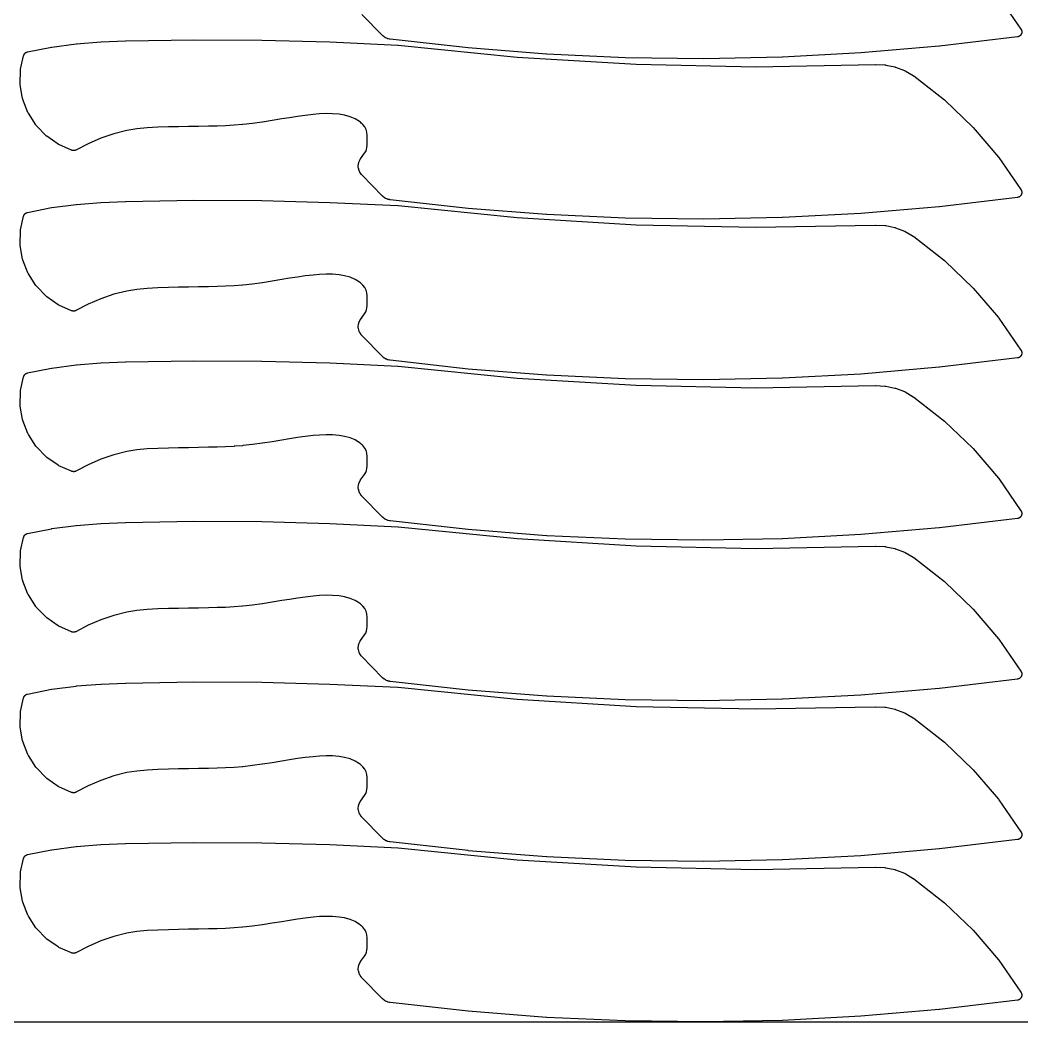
# Model space of a CAD drawing. Header units: metres. Extents: x 0 to 3000, y 0 to 1240.
# Drawn here: x 2396.7 to 2796.1, y 0 to 399.4 of the extents above; entities that cross this region are included whole.
import ezdxf

# ---------------------------------------------------------------- set-up
doc = ezdxf.new("R2010")
doc.units = ezdxf.units.M

msp = doc.modelspace()

# ---------------------------------------------------------------- linework, layer by layer
at = {"color": 7}
msp.add_lwpolyline([(0, 0), (3000, 0), (3000, 1240), (0, 1240), (0, 0)], close=True, dxfattribs=at)
at = {"color": 1}
msp.add_lwpolyline([(2786.9, 408.6), (2795.73, 395.82), (2795.78, 395.74), (2795.83, 395.66), (2795.83, 395.65), (2795.83, 395.65), (2795.87, 395.57), (2795.92, 395.48), (2795.92, 395.48), (2795.92, 395.47), (2795.95, 395.39), (2795.99, 395.3), (2795.99, 395.29), (2795.99, 395.29), (2796.01, 395.2), (2796.04, 395.11), (2796.04, 395.1), (2796.04, 395.1), (2796.05, 395.01), (2796.07, 394.92), (2796.07, 394.91), (2796.07, 394.91), (2796.08, 394.81), (2796.08, 394.72), (2796.08, 394.71), (2796.08, 394.71), (2796.08, 394.62), (2796.08, 394.52), (2796.08, 394.52), (2796.08, 394.51), (2796.07, 394.42), (2796.05, 394.33), (2796.05, 394.32), (2796.05, 394.32), (2796.03, 394.23), (2796.01, 394.14), (2796.01, 394.13), (2796.01, 394.13), (2795.98, 394.04), (2795.95, 393.95), (2795.95, 393.95), (2795.94, 393.94), (2795.91, 393.86), (2795.87, 393.77), (2795.86, 393.77), (2795.86, 393.76), (2795.82, 393.68), (2795.77, 393.6), (2795.77, 393.6), (2795.76, 393.59), (2795.71, 393.52), (2795.66, 393.44), (2795.65, 393.44), (2795.65, 393.43), (2795.59, 393.36), (2795.53, 393.29), (2795.52, 393.29), (2795.52, 393.29), (2795.45, 393.22), (2795.38, 393.16), (2795.38, 393.16), (2795.38, 393.15), (2795.3, 393.1), (2795.23, 393.04), (2795.22, 393.04), (2795.22, 393.03), (2795.14, 392.98), (2795.06, 392.93), (2795.06, 392.93), (2795.05, 392.93), (2794.97, 392.89), (2794.89, 392.85), (2794.88, 392.85), (2794.88, 392.84), (2794.79, 392.81), (2794.7, 392.78), (2794.7, 392.78), (2794.69, 392.77), (2794.6, 392.75), (2794.51, 392.73), (2794.51, 392.72), (2794.5, 392.72), (2794.41, 392.71), (2794.32, 392.69), (2763.21, 388.98), (2763.15, 388.98), (2731.96, 386.29), (2731.9, 386.29), (2700.65, 384.63), (2700.59, 384.63), (2669.32, 384), (2669.25, 384), (2637.98, 384.4), (2637.91, 384.4), (2606.66, 385.82), (2606.59, 385.83), (2575.39, 388.28), (2575.32, 388.29), (2544.19, 391.77), (2544.19, 391.77), (2544.18, 391.77), (2544.09, 391.78), (2543.99, 391.8), (2543.99, 391.8), (2543.99, 391.8), (2543.5, 391.9), (2543.34, 391.94), (2543.18, 392), (2542.72, 392.18), (2542.57, 392.25), (2542.42, 392.33), (2542, 392.59), (2541.86, 392.68), (2541.73, 392.78), (2541.35, 393.11), (2541.29, 393.17), (2541.23, 393.22), (2532.95, 401.65)], dxfattribs=at)
for points in [[(2532.84, 337.76), (2532.83, 337.78), (2532.82, 337.79), (2532.77, 337.86), (2532.73, 337.92), (2532.13, 338.79), (2532.04, 338.94), (2531.96, 339.1), (2531.89, 339.26), (2531.84, 339.43), (2531.59, 340.42), (2531.54, 340.64), (2531.53, 340.87), (2531.53, 341.1), (2531.63, 342.12), (2531.65, 342.29), (2531.69, 342.47), (2531.74, 342.63), (2531.81, 342.79), (2532.26, 343.75), (2532.3, 343.82), (2532.34, 343.89), (2532.35, 343.9), (2532.36, 343.92), (2532.4, 343.99), (2532.44, 344.05), (2534.02, 346.27), (2534.49, 347.05), (2534.81, 347.83), (2535, 348.65), (2535.07, 349.56), (2535.07, 353.43), (2534.95, 354.68), (2534.63, 355.77), (2534.1, 356.78), (2533.34, 357.75), (2533.06, 358.03), (2532.71, 358.35), (2532.36, 358.65), (2532.05, 358.9), (2530.23, 360.02), (2528.25, 360.85), (2526.1, 361.45), (2523.86, 361.84), (2521.29, 362.06), (2518.72, 362.09), (2516.12, 361.98), (2513.5, 361.75), (2510.38, 361.39), (2507.26, 360.96), (2504.13, 360.47), (2500.99, 359.96), (2497.15, 359.32), (2497.14, 359.32), (2493.29, 358.71), (2493.26, 358.71), (2489.41, 358.17), (2489.35, 358.17), (2485.49, 357.74), (2485.43, 357.73), (2482.07, 357.47), (2482.02, 357.46), (2478.65, 357.28), (2478.62, 357.28), (2475.25, 357.16), (2475.23, 357.16), (2471.86, 357.08), (2471.85, 357.08), (2467.84, 357), (2467.84, 357), (2463.84, 356.93), (2459.84, 356.86), (2455.84, 356.77), (2451.62, 356.65), (2447.43, 356.42), (2443.31, 356.02), (2439.27, 355.38), (2434.02, 354.08), (2428.88, 352.3), (2423.87, 350.12), (2418.96, 347.58), (2418.96, 347.57), (2418.96, 347.57), (2418.87, 347.53), (2418.79, 347.5), (2418.78, 347.49), (2418.78, 347.49), (2418.69, 347.46), (2418.6, 347.43), (2418.6, 347.43), (2418.59, 347.43), (2418.5, 347.41), (2418.41, 347.39), (2418.4, 347.39), (2418.4, 347.38), (2418.31, 347.37), (2418.22, 347.36), (2418.21, 347.36), (2418.2, 347.36), (2418.11, 347.36), (2418.02, 347.35), (2418.01, 347.35), (2418.01, 347.35), (2417.92, 347.36), (2417.82, 347.37), (2417.82, 347.37), (2417.81, 347.37), (2417.72, 347.38), (2417.63, 347.4), (2417.62, 347.4), (2417.62, 347.4), (2417.53, 347.42), (2417.44, 347.45), (2417.43, 347.45), (2417.43, 347.45), (2417.34, 347.48), (2417.26, 347.51), (2417.25, 347.52), (2417.25, 347.52), (2412.17, 349.73), (2411.99, 349.82), (2411.83, 349.92), (2407.33, 353.05), (2407.17, 353.17), (2407.03, 353.31), (2403.23, 357.26), (2403.1, 357.41), (2402.98, 357.57), (2400, 362.23), (2399.9, 362.4), (2399.82, 362.58), (2397.81, 367.74), (2397.75, 367.93), (2397.71, 368.12), (2396.76, 373.52), (2396.73, 373.71), (2396.73, 373.91), (2396.85, 379.39), (2396.87, 379.59), (2396.9, 379.78), (2398.11, 385.18), (2398.13, 385.26), (2398.14, 385.33), (2398.15, 385.35), (2398.16, 385.37), (2398.18, 385.44), (2398.21, 385.51), (2398.22, 385.53), (2398.23, 385.56), (2398.26, 385.62), (2398.29, 385.69), (2398.31, 385.71), (2398.32, 385.73), (2398.36, 385.79), (2398.39, 385.86), (2398.41, 385.88), (2398.42, 385.9), (2398.47, 385.96), (2398.51, 386.02), (2398.53, 386.03), (2398.54, 386.05), (2398.59, 386.11), (2398.64, 386.16), (2398.66, 386.18), (2398.68, 386.2), (2398.73, 386.24), (2398.79, 386.29), (2398.81, 386.31), (2398.83, 386.32), (2398.89, 386.37), (2398.94, 386.41), (2398.97, 386.42), (2398.99, 386.44), (2399.05, 386.47), (2399.11, 386.51), (2399.14, 386.52), (2399.16, 386.53), (2399.22, 386.56), (2399.29, 386.6), (2399.31, 386.6), (2399.34, 386.61), (2399.41, 386.64), (2399.47, 386.66), (2399.5, 386.67), (2399.52, 386.68), (2399.59, 386.69), (2399.67, 386.71), (2409.26, 388.63), (2409.39, 388.65), (2419.06, 389.92), (2419.16, 389.93), (2428.89, 390.69), (2428.97, 390.7), (2438.76, 391.1), (2438.79, 391.1), (2438.81, 391.1), (2465.91, 391.57), (2465.95, 391.57), (2493.06, 391.44), (2493.1, 391.44), (2520.19, 390.72), (2520.23, 390.72), (2547.31, 389.41), (2547.36, 389.41), (2547.41, 389.41), (2594.85, 384.67), (2642.38, 381.8), (2689.98, 380.8), (2737.65, 381.67), (2737.71, 381.67), (2737.77, 381.67), (2741.51, 381.51), (2741.67, 381.49), (2741.83, 381.47), (2745.47, 380.71), (2745.63, 380.67), (2745.78, 380.62), (2749.25, 379.28), (2749.4, 379.21), (2749.55, 379.14), (2752.77, 377.25), (2752.8, 377.23), (2752.83, 377.21), (2752.89, 377.17), (2752.94, 377.14), (2752.97, 377.12), (2752.99, 377.1), (2765.24, 367.55), (2765.4, 367.41), (2776.59, 356.7), (2776.73, 356.55), (2786.78, 344.76), (2786.9, 344.6), (2795.73, 331.82), (2795.78, 331.74), (2795.83, 331.66), (2795.83, 331.65), (2795.83, 331.65), (2795.87, 331.57), (2795.92, 331.48), (2795.92, 331.48), (2795.92, 331.47), (2795.95, 331.39), (2795.99, 331.3), (2795.99, 331.29), (2795.99, 331.29), (2796.01, 331.2), (2796.04, 331.11), (2796.04, 331.1), (2796.04, 331.1), (2796.05, 331.01), (2796.07, 330.92), (2796.07, 330.91), (2796.07, 330.91), (2796.08, 330.81), (2796.08, 330.72), (2796.08, 330.71), (2796.08, 330.71), (2796.08, 330.62), (2796.08, 330.52), (2796.08, 330.52), (2796.08, 330.51), (2796.07, 330.42), (2796.05, 330.33), (2796.05, 330.32), (2796.05, 330.32), (2796.03, 330.23), (2796.01, 330.14), (2796.01, 330.13), (2796.01, 330.13), (2795.98, 330.04), (2795.95, 329.95), (2795.95, 329.95), (2795.94, 329.94), (2795.91, 329.86), (2795.87, 329.77), (2795.86, 329.77), (2795.86, 329.76), (2795.82, 329.68), (2795.77, 329.6), (2795.77, 329.6), (2795.76, 329.59), (2795.71, 329.52), (2795.66, 329.44), (2795.65, 329.44), (2795.65, 329.43), (2795.59, 329.36), (2795.53, 329.29), (2795.52, 329.29), (2795.52, 329.29), (2795.45, 329.22), (2795.38, 329.16), (2795.38, 329.16), (2795.38, 329.15), (2795.3, 329.1), (2795.23, 329.04), (2795.22, 329.04), (2795.22, 329.03), (2795.14, 328.98), (2795.06, 328.93), (2795.06, 328.93), (2795.05, 328.93), (2794.97, 328.89), (2794.89, 328.85), (2794.88, 328.85), (2794.88, 328.84), (2794.79, 328.81), (2794.7, 328.78), (2794.7, 328.78), (2794.69, 328.77), (2794.6, 328.75), (2794.51, 328.73), (2794.51, 328.72), (2794.5, 328.72), (2794.41, 328.71), (2794.32, 328.69), (2763.21, 324.98), (2763.15, 324.98), (2731.96, 322.29), (2731.9, 322.29), (2700.65, 320.63), (2700.59, 320.63), (2669.32, 320), (2669.25, 320), (2637.98, 320.4), (2637.91, 320.4), (2606.66, 321.82), (2606.59, 321.83), (2575.39, 324.28), (2575.32, 324.29), (2544.19, 327.77), (2544.19, 327.77), (2544.18, 327.77), (2544.09, 327.78), (2543.99, 327.8), (2543.99, 327.8), (2543.99, 327.8), (2543.5, 327.9), (2543.34, 327.94), (2543.18, 328), (2542.72, 328.18), (2542.57, 328.25), (2542.42, 328.33), (2542, 328.59), (2541.86, 328.68), (2541.73, 328.78), (2541.35, 329.11), (2541.29, 329.17), (2541.23, 329.22), (2532.95, 337.65), (2532.9, 337.71), (2532.84, 337.76)], [(2532.84, 273.76), (2532.83, 273.78), (2532.82, 273.79), (2532.77, 273.86), (2532.73, 273.92), (2532.13, 274.79), (2532.04, 274.94), (2531.96, 275.1), (2531.89, 275.26), (2531.84, 275.43), (2531.59, 276.42), (2531.54, 276.64), (2531.53, 276.87), (2531.53, 277.1), (2531.63, 278.12), (2531.65, 278.29), (2531.69, 278.47), (2531.74, 278.63), (2531.81, 278.79), (2532.26, 279.75), (2532.3, 279.82), (2532.34, 279.89), (2532.35, 279.9), (2532.36, 279.92), (2532.4, 279.99), (2532.44, 280.05), (2534.02, 282.27), (2534.49, 283.05), (2534.81, 283.83), (2535, 284.65), (2535.07, 285.56), (2535.07, 289.43), (2534.95, 290.68), (2534.63, 291.77), (2534.1, 292.78), (2533.34, 293.75), (2533.06, 294.03), (2532.71, 294.35), (2532.36, 294.65), (2532.05, 294.9), (2530.23, 296.02), (2528.25, 296.85), (2526.1, 297.45), (2523.86, 297.84), (2521.29, 298.06), (2518.72, 298.09), (2516.12, 297.98), (2513.5, 297.75), (2510.38, 297.39), (2507.26, 296.96), (2504.13, 296.47), (2500.99, 295.96), (2497.15, 295.32), (2497.14, 295.32), (2493.29, 294.71), (2493.26, 294.71), (2489.41, 294.17), (2489.35, 294.17), (2485.49, 293.74), (2485.43, 293.73), (2482.07, 293.47), (2482.02, 293.46), (2478.65, 293.28), (2478.62, 293.28), (2475.25, 293.16), (2475.23, 293.16), (2471.86, 293.08), (2471.85, 293.08), (2467.84, 293), (2467.84, 293), (2463.84, 292.93), (2459.84, 292.86), (2455.84, 292.77), (2451.62, 292.65), (2447.43, 292.42), (2443.31, 292.02), (2439.27, 291.38), (2434.02, 290.08), (2428.88, 288.3), (2423.87, 286.12), (2418.96, 283.58), (2418.96, 283.57), (2418.96, 283.57), (2418.87, 283.53), (2418.79, 283.5), (2418.78, 283.49), (2418.78, 283.49), (2418.69, 283.46), (2418.6, 283.43), (2418.6, 283.43), (2418.59, 283.43), (2418.5, 283.41), (2418.41, 283.39), (2418.4, 283.39), (2418.4, 283.38), (2418.31, 283.37), (2418.22, 283.36), (2418.21, 283.36), (2418.2, 283.36), (2418.11, 283.36), (2418.02, 283.35), (2418.01, 283.35), (2418.01, 283.35), (2417.92, 283.36), (2417.82, 283.37), (2417.82, 283.37), (2417.81, 283.37), (2417.72, 283.38), (2417.63, 283.4), (2417.62, 283.4), (2417.62, 283.4), (2417.53, 283.42), (2417.44, 283.45), (2417.43, 283.45), (2417.43, 283.45), (2417.34, 283.48), (2417.26, 283.51), (2417.25, 283.52), (2417.25, 283.52), (2412.17, 285.73), (2411.99, 285.82), (2411.83, 285.92), (2407.33, 289.05), (2407.17, 289.17), (2407.03, 289.31), (2403.23, 293.26), (2403.1, 293.41), (2402.98, 293.57), (2400, 298.23), (2399.9, 298.4), (2399.82, 298.58), (2397.81, 303.74), (2397.75, 303.93), (2397.71, 304.12), (2396.76, 309.52), (2396.73, 309.71), (2396.73, 309.91), (2396.85, 315.39), (2396.87, 315.59), (2396.9, 315.78), (2398.11, 321.18), (2398.13, 321.26), (2398.14, 321.33), (2398.15, 321.35), (2398.16, 321.37), (2398.18, 321.44), (2398.21, 321.51), (2398.22, 321.53), (2398.23, 321.56), (2398.26, 321.62), (2398.29, 321.69), (2398.31, 321.71), (2398.32, 321.73), (2398.36, 321.79), (2398.39, 321.86), (2398.41, 321.88), (2398.42, 321.9), (2398.47, 321.96), (2398.51, 322.02), (2398.53, 322.03), (2398.54, 322.05), (2398.59, 322.11), (2398.64, 322.16), (2398.66, 322.18), (2398.68, 322.2), (2398.73, 322.24), (2398.79, 322.29), (2398.81, 322.31), (2398.83, 322.32), (2398.89, 322.37), (2398.94, 322.41), (2398.97, 322.42), (2398.99, 322.44), (2399.05, 322.47), (2399.11, 322.51), (2399.14, 322.52), (2399.16, 322.53), (2399.22, 322.56), (2399.29, 322.6), (2399.31, 322.6), (2399.34, 322.61), (2399.41, 322.64), (2399.47, 322.66), (2399.5, 322.67), (2399.52, 322.68), (2399.59, 322.69), (2399.67, 322.71), (2409.26, 324.63), (2409.39, 324.65), (2419.06, 325.92), (2419.16, 325.93), (2428.89, 326.69), (2428.97, 326.7), (2438.76, 327.1), (2438.79, 327.1), (2438.81, 327.1), (2465.91, 327.57), (2465.95, 327.57), (2493.06, 327.44), (2493.1, 327.44), (2520.19, 326.72), (2520.23, 326.72), (2547.31, 325.41), (2547.36, 325.41), (2547.41, 325.41), (2594.85, 320.67), (2642.38, 317.8), (2689.98, 316.8), (2737.65, 317.67), (2737.71, 317.67), (2737.77, 317.67), (2741.51, 317.51), (2741.67, 317.49), (2741.83, 317.47), (2745.47, 316.71), (2745.63, 316.67), (2745.78, 316.62), (2749.25, 315.28), (2749.4, 315.21), (2749.55, 315.14), (2752.77, 313.25), (2752.8, 313.23), (2752.83, 313.21), (2752.89, 313.17), (2752.94, 313.14), (2752.97, 313.12), (2752.99, 313.1), (2765.24, 303.55), (2765.4, 303.41), (2776.59, 292.7), (2776.73, 292.55), (2786.78, 280.76), (2786.9, 280.6), (2795.73, 267.82), (2795.78, 267.74), (2795.83, 267.66), (2795.83, 267.65), (2795.83, 267.65), (2795.87, 267.57), (2795.92, 267.48), (2795.92, 267.48), (2795.92, 267.47), (2795.95, 267.39), (2795.99, 267.3), (2795.99, 267.29), (2795.99, 267.29), (2796.01, 267.2), (2796.04, 267.11), (2796.04, 267.1), (2796.04, 267.1), (2796.05, 267.01), (2796.07, 266.92), (2796.07, 266.91), (2796.07, 266.91), (2796.08, 266.81), (2796.08, 266.72), (2796.08, 266.71), (2796.08, 266.71), (2796.08, 266.62), (2796.08, 266.52), (2796.08, 266.52), (2796.08, 266.51), (2796.07, 266.42), (2796.05, 266.33), (2796.05, 266.32), (2796.05, 266.32), (2796.03, 266.23), (2796.01, 266.14), (2796.01, 266.13), (2796.01, 266.13), (2795.98, 266.04), (2795.95, 265.95), (2795.95, 265.95), (2795.94, 265.94), (2795.91, 265.86), (2795.87, 265.77), (2795.86, 265.77), (2795.86, 265.76), (2795.82, 265.68), (2795.77, 265.6), (2795.77, 265.6), (2795.76, 265.59), (2795.71, 265.52), (2795.66, 265.44), (2795.65, 265.44), (2795.65, 265.43), (2795.59, 265.36), (2795.53, 265.29), (2795.52, 265.29), (2795.52, 265.29), (2795.45, 265.22), (2795.38, 265.16), (2795.38, 265.16), (2795.38, 265.15), (2795.3, 265.1), (2795.23, 265.04), (2795.22, 265.04), (2795.22, 265.03), (2795.14, 264.98), (2795.06, 264.93), (2795.06, 264.93), (2795.05, 264.93), (2794.97, 264.89), (2794.89, 264.85), (2794.88, 264.85), (2794.88, 264.84), (2794.79, 264.81), (2794.7, 264.78), (2794.7, 264.78), (2794.69, 264.77), (2794.6, 264.75), (2794.51, 264.73), (2794.51, 264.72), (2794.5, 264.72), (2794.41, 264.71), (2794.32, 264.69), (2763.21, 260.98), (2763.15, 260.98), (2731.96, 258.29), (2731.9, 258.29), (2700.65, 256.63), (2700.59, 256.63), (2669.32, 256), (2669.25, 256), (2637.98, 256.4), (2637.91, 256.4), (2606.66, 257.82), (2606.59, 257.83), (2575.39, 260.28), (2575.32, 260.29), (2544.19, 263.77), (2544.19, 263.77), (2544.18, 263.77), (2544.09, 263.78), (2543.99, 263.8), (2543.99, 263.8), (2543.99, 263.8), (2543.5, 263.9), (2543.34, 263.94), (2543.18, 264), (2542.72, 264.18), (2542.57, 264.25), (2542.42, 264.33), (2542, 264.59), (2541.86, 264.68), (2541.73, 264.78), (2541.35, 265.11), (2541.29, 265.17), (2541.23, 265.22), (2532.95, 273.65), (2532.9, 273.71), (2532.84, 273.76)], [(2532.84, 209.76), (2532.83, 209.78), (2532.82, 209.79), (2532.77, 209.86), (2532.73, 209.92), (2532.13, 210.79), (2532.04, 210.94), (2531.96, 211.1), (2531.89, 211.26), (2531.84, 211.43), (2531.59, 212.42), (2531.54, 212.64), (2531.53, 212.87), (2531.53, 213.1), (2531.63, 214.12), (2531.65, 214.29), (2531.69, 214.47), (2531.74, 214.63), (2531.81, 214.79), (2532.26, 215.75), (2532.3, 215.82), (2532.34, 215.89), (2532.35, 215.9), (2532.36, 215.92), (2532.4, 215.99), (2532.44, 216.05), (2534.02, 218.27), (2534.49, 219.05), (2534.81, 219.83), (2535, 220.65), (2535.07, 221.56), (2535.07, 225.43), (2534.95, 226.68), (2534.63, 227.77), (2534.1, 228.78), (2533.34, 229.75), (2533.06, 230.03), (2532.71, 230.35), (2532.36, 230.65), (2532.05, 230.9), (2530.23, 232.02), (2528.25, 232.85), (2526.1, 233.45), (2523.86, 233.84), (2521.29, 234.06), (2518.72, 234.09), (2516.12, 233.98), (2513.5, 233.75), (2510.38, 233.39), (2507.26, 232.96), (2504.13, 232.47), (2500.99, 231.96), (2497.15, 231.32), (2497.14, 231.32), (2493.29, 230.71), (2493.26, 230.71), (2489.41, 230.17), (2489.35, 230.17), (2485.49, 229.74), (2485.43, 229.73), (2482.07, 229.47), (2482.02, 229.46), (2478.65, 229.28), (2478.62, 229.28), (2475.25, 229.16), (2475.23, 229.16), (2471.86, 229.08), (2471.85, 229.08), (2467.84, 229), (2467.84, 229), (2463.84, 228.93), (2459.84, 228.86), (2455.84, 228.77), (2451.62, 228.65), (2447.43, 228.42), (2443.31, 228.02), (2439.27, 227.38), (2434.02, 226.08), (2428.88, 224.3), (2423.87, 222.12), (2418.96, 219.58), (2418.96, 219.57), (2418.96, 219.57), (2418.87, 219.53), (2418.79, 219.5), (2418.78, 219.49), (2418.78, 219.49), (2418.69, 219.46), (2418.6, 219.43), (2418.6, 219.43), (2418.59, 219.43), (2418.5, 219.41), (2418.41, 219.39), (2418.4, 219.39), (2418.4, 219.38), (2418.31, 219.37), (2418.22, 219.36), (2418.21, 219.36), (2418.2, 219.36), (2418.11, 219.36), (2418.02, 219.35), (2418.01, 219.35), (2418.01, 219.35), (2417.92, 219.36), (2417.82, 219.37), (2417.82, 219.37), (2417.81, 219.37), (2417.72, 219.38), (2417.63, 219.4), (2417.62, 219.4), (2417.62, 219.4), (2417.53, 219.42), (2417.44, 219.45), (2417.43, 219.45), (2417.43, 219.45), (2417.34, 219.48), (2417.26, 219.51), (2417.25, 219.52), (2417.25, 219.52), (2412.17, 221.73), (2411.99, 221.82), (2411.83, 221.92), (2407.33, 225.05), (2407.17, 225.17), (2407.03, 225.31), (2403.23, 229.26), (2403.1, 229.41), (2402.98, 229.57), (2400, 234.23), (2399.9, 234.4), (2399.82, 234.58), (2397.81, 239.74), (2397.75, 239.93), (2397.71, 240.12), (2396.76, 245.52), (2396.73, 245.71), (2396.73, 245.91), (2396.85, 251.39), (2396.87, 251.59), (2396.9, 251.78), (2398.11, 257.18), (2398.13, 257.26), (2398.14, 257.33), (2398.15, 257.35), (2398.16, 257.37), (2398.18, 257.44), (2398.21, 257.51), (2398.22, 257.53), (2398.23, 257.56), (2398.26, 257.62), (2398.29, 257.69), (2398.31, 257.71), (2398.32, 257.73), (2398.36, 257.79), (2398.39, 257.86), (2398.41, 257.88), (2398.42, 257.9), (2398.47, 257.96), (2398.51, 258.02), (2398.53, 258.03), (2398.54, 258.05), (2398.59, 258.11), (2398.64, 258.16), (2398.66, 258.18), (2398.68, 258.2), (2398.73, 258.24), (2398.79, 258.29), (2398.81, 258.31), (2398.83, 258.32), (2398.89, 258.37), (2398.94, 258.41), (2398.97, 258.42), (2398.99, 258.44), (2399.05, 258.47), (2399.11, 258.51), (2399.14, 258.52), (2399.16, 258.53), (2399.22, 258.56), (2399.29, 258.6), (2399.31, 258.6), (2399.34, 258.61), (2399.41, 258.64), (2399.47, 258.66), (2399.5, 258.67), (2399.52, 258.68), (2399.59, 258.69), (2399.67, 258.71), (2409.26, 260.63), (2409.39, 260.65), (2419.06, 261.92), (2419.16, 261.93), (2428.89, 262.69), (2428.97, 262.7), (2438.76, 263.1), (2438.79, 263.1), (2438.81, 263.1), (2465.91, 263.57), (2465.95, 263.57), (2493.06, 263.44), (2493.1, 263.44), (2520.19, 262.72), (2520.23, 262.72), (2547.31, 261.41), (2547.36, 261.41), (2547.41, 261.41), (2594.85, 256.67), (2642.38, 253.8), (2689.98, 252.8), (2737.65, 253.67), (2737.71, 253.67), (2737.77, 253.67), (2741.51, 253.51), (2741.67, 253.49), (2741.83, 253.47), (2745.47, 252.71), (2745.63, 252.67), (2745.78, 252.62), (2749.25, 251.28), (2749.4, 251.21), (2749.55, 251.14), (2752.77, 249.25), (2752.8, 249.23), (2752.83, 249.21), (2752.89, 249.17), (2752.94, 249.14), (2752.97, 249.12), (2752.99, 249.1), (2765.24, 239.55), (2765.4, 239.41), (2776.59, 228.7), (2776.73, 228.55), (2786.78, 216.76), (2786.9, 216.6), (2795.73, 203.82), (2795.78, 203.74), (2795.83, 203.66), (2795.83, 203.65), (2795.83, 203.65), (2795.87, 203.57), (2795.92, 203.48), (2795.92, 203.48), (2795.92, 203.47), (2795.95, 203.39), (2795.99, 203.3), (2795.99, 203.29), (2795.99, 203.29), (2796.01, 203.2), (2796.04, 203.11), (2796.04, 203.1), (2796.04, 203.1), (2796.05, 203.01), (2796.07, 202.92), (2796.07, 202.91), (2796.07, 202.91), (2796.08, 202.81), (2796.08, 202.72), (2796.08, 202.71), (2796.08, 202.71), (2796.08, 202.62), (2796.08, 202.52), (2796.08, 202.52), (2796.08, 202.51), (2796.07, 202.42), (2796.05, 202.33), (2796.05, 202.32), (2796.05, 202.32), (2796.03, 202.23), (2796.01, 202.14), (2796.01, 202.13), (2796.01, 202.13), (2795.98, 202.04), (2795.95, 201.95), (2795.95, 201.95), (2795.94, 201.94), (2795.91, 201.86), (2795.87, 201.77), (2795.86, 201.77), (2795.86, 201.76), (2795.82, 201.68), (2795.77, 201.6), (2795.77, 201.6), (2795.76, 201.59), (2795.71, 201.52), (2795.66, 201.44), (2795.65, 201.44), (2795.65, 201.43), (2795.59, 201.36), (2795.53, 201.29), (2795.52, 201.29), (2795.52, 201.29), (2795.45, 201.22), (2795.38, 201.16), (2795.38, 201.16), (2795.38, 201.15), (2795.3, 201.1), (2795.23, 201.04), (2795.22, 201.04), (2795.22, 201.03), (2795.14, 200.98), (2795.06, 200.93), (2795.06, 200.93), (2795.05, 200.93), (2794.97, 200.89), (2794.89, 200.85), (2794.88, 200.85), (2794.88, 200.84), (2794.79, 200.81), (2794.7, 200.78), (2794.7, 200.78), (2794.69, 200.77), (2794.6, 200.75), (2794.51, 200.73), (2794.51, 200.72), (2794.5, 200.72), (2794.41, 200.71), (2794.32, 200.69), (2763.21, 196.98), (2763.15, 196.98), (2731.96, 194.29), (2731.9, 194.29), (2700.65, 192.63), (2700.59, 192.63), (2669.32, 192), (2669.25, 192), (2637.98, 192.4), (2637.91, 192.4), (2606.66, 193.82), (2606.59, 193.83), (2575.39, 196.28), (2575.32, 196.29), (2544.19, 199.77), (2544.19, 199.77), (2544.18, 199.77), (2544.09, 199.78), (2543.99, 199.8), (2543.99, 199.8), (2543.99, 199.8), (2543.5, 199.9), (2543.34, 199.94), (2543.18, 200), (2542.72, 200.18), (2542.57, 200.25), (2542.42, 200.33), (2542, 200.59), (2541.86, 200.68), (2541.73, 200.78), (2541.35, 201.11), (2541.29, 201.17), (2541.23, 201.22), (2532.95, 209.65), (2532.9, 209.71), (2532.84, 209.76)], [(2532.84, 145.76), (2532.83, 145.78), (2532.82, 145.79), (2532.77, 145.86), (2532.73, 145.92), (2532.13, 146.79), (2532.04, 146.94), (2531.96, 147.1), (2531.89, 147.26), (2531.84, 147.43), (2531.59, 148.42), (2531.54, 148.64), (2531.53, 148.87), (2531.53, 149.1), (2531.63, 150.12), (2531.65, 150.29), (2531.69, 150.47), (2531.74, 150.63), (2531.81, 150.79), (2532.26, 151.75), (2532.3, 151.82), (2532.34, 151.89), (2532.35, 151.9), (2532.36, 151.92), (2532.4, 151.99), (2532.44, 152.05), (2534.02, 154.27), (2534.49, 155.05), (2534.81, 155.83), (2535, 156.65), (2535.07, 157.56), (2535.07, 161.43), (2534.95, 162.68), (2534.63, 163.77), (2534.1, 164.78), (2533.34, 165.75), (2533.06, 166.03), (2532.71, 166.35), (2532.36, 166.65), (2532.05, 166.9), (2530.23, 168.02), (2528.25, 168.85), (2526.1, 169.45), (2523.86, 169.84), (2521.29, 170.06), (2518.72, 170.09), (2516.12, 169.98), (2513.5, 169.75), (2510.38, 169.39), (2507.26, 168.96), (2504.13, 168.47), (2500.99, 167.96), (2497.15, 167.32), (2497.14, 167.32), (2493.29, 166.71), (2493.26, 166.71), (2489.41, 166.17), (2489.35, 166.17), (2485.49, 165.74), (2485.43, 165.73), (2482.07, 165.47), (2482.02, 165.46), (2478.65, 165.28), (2478.62, 165.28), (2475.25, 165.16), (2475.23, 165.16), (2471.86, 165.08), (2471.85, 165.08), (2467.84, 165), (2467.84, 165), (2463.84, 164.93), (2459.84, 164.86), (2455.84, 164.77), (2451.62, 164.65), (2447.43, 164.42), (2443.31, 164.02), (2439.27, 163.38), (2434.02, 162.08), (2428.88, 160.3), (2423.87, 158.12), (2418.96, 155.58), (2418.96, 155.57), (2418.96, 155.57), (2418.87, 155.53), (2418.79, 155.5), (2418.78, 155.49), (2418.78, 155.49), (2418.69, 155.46), (2418.6, 155.43), (2418.6, 155.43), (2418.59, 155.43), (2418.5, 155.41), (2418.41, 155.39), (2418.4, 155.39), (2418.4, 155.38), (2418.31, 155.37), (2418.22, 155.36), (2418.21, 155.36), (2418.2, 155.36), (2418.11, 155.36), (2418.02, 155.35), (2418.01, 155.35), (2418.01, 155.35), (2417.92, 155.36), (2417.82, 155.37), (2417.82, 155.37), (2417.81, 155.37), (2417.72, 155.38), (2417.63, 155.4), (2417.62, 155.4), (2417.62, 155.4), (2417.53, 155.42), (2417.44, 155.45), (2417.43, 155.45), (2417.43, 155.45), (2417.34, 155.48), (2417.26, 155.51), (2417.25, 155.52), (2417.25, 155.52), (2412.17, 157.73), (2411.99, 157.82), (2411.83, 157.92), (2407.33, 161.05), (2407.17, 161.17), (2407.03, 161.31), (2403.23, 165.26), (2403.1, 165.41), (2402.98, 165.57), (2400, 170.23), (2399.9, 170.4), (2399.82, 170.58), (2397.81, 175.74), (2397.75, 175.93), (2397.71, 176.12), (2396.76, 181.52), (2396.73, 181.71), (2396.73, 181.91), (2396.85, 187.39), (2396.87, 187.59), (2396.9, 187.78), (2398.11, 193.18), (2398.13, 193.26), (2398.14, 193.33), (2398.15, 193.35), (2398.16, 193.37), (2398.18, 193.44), (2398.21, 193.51), (2398.22, 193.53), (2398.23, 193.56), (2398.26, 193.62), (2398.29, 193.69), (2398.31, 193.71), (2398.32, 193.73), (2398.36, 193.79), (2398.39, 193.86), (2398.41, 193.88), (2398.42, 193.9), (2398.47, 193.96), (2398.51, 194.02), (2398.53, 194.03), (2398.54, 194.05), (2398.59, 194.11), (2398.64, 194.16), (2398.66, 194.18), (2398.68, 194.2), (2398.73, 194.24), (2398.79, 194.29), (2398.81, 194.31), (2398.83, 194.32), (2398.89, 194.37), (2398.94, 194.41), (2398.97, 194.42), (2398.99, 194.44), (2399.05, 194.47), (2399.11, 194.51), (2399.14, 194.52), (2399.16, 194.53), (2399.22, 194.56), (2399.29, 194.6), (2399.31, 194.6), (2399.34, 194.61), (2399.41, 194.64), (2399.47, 194.66), (2399.5, 194.67), (2399.52, 194.68), (2399.59, 194.69), (2399.67, 194.71), (2409.26, 196.63), (2409.39, 196.65), (2419.06, 197.92), (2419.16, 197.93), (2428.89, 198.69), (2428.97, 198.7), (2438.76, 199.1), (2438.79, 199.1), (2438.81, 199.1), (2465.91, 199.57), (2465.95, 199.57), (2493.06, 199.44), (2493.1, 199.44), (2520.19, 198.72), (2520.23, 198.72), (2547.31, 197.41), (2547.36, 197.41), (2547.41, 197.41), (2594.85, 192.67), (2642.38, 189.8), (2689.98, 188.8), (2737.65, 189.67), (2737.71, 189.67), (2737.77, 189.67), (2741.51, 189.51), (2741.67, 189.49), (2741.83, 189.47), (2745.47, 188.71), (2745.63, 188.67), (2745.78, 188.62), (2749.25, 187.28), (2749.4, 187.21), (2749.55, 187.14), (2752.77, 185.25), (2752.8, 185.23), (2752.83, 185.21), (2752.89, 185.17), (2752.94, 185.14), (2752.97, 185.12), (2752.99, 185.1), (2765.24, 175.55), (2765.4, 175.41), (2776.59, 164.7), (2776.73, 164.55), (2786.78, 152.76), (2786.9, 152.6), (2795.73, 139.82), (2795.78, 139.74), (2795.83, 139.66), (2795.83, 139.65), (2795.83, 139.65), (2795.87, 139.57), (2795.92, 139.48), (2795.92, 139.48), (2795.92, 139.47), (2795.95, 139.39), (2795.99, 139.3), (2795.99, 139.29), (2795.99, 139.29), (2796.01, 139.2), (2796.04, 139.11), (2796.04, 139.1), (2796.04, 139.1), (2796.05, 139.01), (2796.07, 138.92), (2796.07, 138.91), (2796.07, 138.91), (2796.08, 138.81), (2796.08, 138.72), (2796.08, 138.71), (2796.08, 138.71), (2796.08, 138.62), (2796.08, 138.52), (2796.08, 138.52), (2796.08, 138.51), (2796.07, 138.42), (2796.05, 138.33), (2796.05, 138.32), (2796.05, 138.32), (2796.03, 138.23), (2796.01, 138.14), (2796.01, 138.13), (2796.01, 138.13), (2795.98, 138.04), (2795.95, 137.95), (2795.95, 137.95), (2795.94, 137.94), (2795.91, 137.86), (2795.87, 137.77), (2795.86, 137.77), (2795.86, 137.76), (2795.82, 137.68), (2795.77, 137.6), (2795.77, 137.6), (2795.76, 137.59), (2795.71, 137.52), (2795.66, 137.44), (2795.65, 137.44), (2795.65, 137.43), (2795.59, 137.36), (2795.53, 137.29), (2795.52, 137.29), (2795.52, 137.29), (2795.45, 137.22), (2795.38, 137.16), (2795.38, 137.16), (2795.38, 137.15), (2795.3, 137.1), (2795.23, 137.04), (2795.22, 137.04), (2795.22, 137.03), (2795.14, 136.98), (2795.06, 136.93), (2795.06, 136.93), (2795.05, 136.93), (2794.97, 136.89), (2794.89, 136.85), (2794.88, 136.85), (2794.88, 136.84), (2794.79, 136.81), (2794.7, 136.78), (2794.7, 136.78), (2794.69, 136.77), (2794.6, 136.75), (2794.51, 136.73), (2794.51, 136.72), (2794.5, 136.72), (2794.41, 136.71), (2794.32, 136.69), (2763.21, 132.98), (2763.15, 132.98), (2731.96, 130.29), (2731.9, 130.29), (2700.65, 128.63), (2700.59, 128.63), (2669.32, 128), (2669.25, 128), (2637.98, 128.4), (2637.91, 128.4), (2606.66, 129.82), (2606.59, 129.83), (2575.39, 132.28), (2575.32, 132.29), (2544.19, 135.77), (2544.19, 135.77), (2544.18, 135.77), (2544.09, 135.78), (2543.99, 135.8), (2543.99, 135.8), (2543.99, 135.8), (2543.5, 135.9), (2543.34, 135.94), (2543.18, 136), (2542.72, 136.18), (2542.57, 136.25), (2542.42, 136.33), (2542, 136.59), (2541.86, 136.68), (2541.73, 136.78), (2541.35, 137.11), (2541.29, 137.17), (2541.23, 137.22), (2532.95, 145.65), (2532.9, 145.71), (2532.84, 145.76)], [(2532.84, 81.76), (2532.83, 81.78), (2532.82, 81.79), (2532.77, 81.86), (2532.73, 81.92), (2532.13, 82.79), (2532.04, 82.94), (2531.96, 83.1), (2531.89, 83.26), (2531.84, 83.43), (2531.59, 84.42), (2531.54, 84.64), (2531.53, 84.87), (2531.53, 85.1), (2531.63, 86.12), (2531.65, 86.29), (2531.69, 86.47), (2531.74, 86.63), (2531.81, 86.79), (2532.26, 87.75), (2532.3, 87.82), (2532.34, 87.89), (2532.35, 87.9), (2532.36, 87.92), (2532.4, 87.99), (2532.44, 88.05), (2534.02, 90.27), (2534.49, 91.05), (2534.81, 91.83), (2535, 92.65), (2535.07, 93.56), (2535.07, 97.43), (2534.95, 98.68), (2534.63, 99.77), (2534.1, 100.78), (2533.34, 101.75), (2533.06, 102.03), (2532.71, 102.35), (2532.36, 102.65), (2532.05, 102.9), (2530.23, 104.02), (2528.25, 104.85), (2526.1, 105.45), (2523.86, 105.84), (2521.29, 106.06), (2518.72, 106.09), (2516.12, 105.98), (2513.5, 105.75), (2510.38, 105.39), (2507.26, 104.96), (2504.13, 104.47), (2500.99, 103.96), (2497.15, 103.32), (2497.14, 103.32), (2493.29, 102.71), (2493.26, 102.71), (2489.41, 102.17), (2489.35, 102.17), (2485.49, 101.74), (2485.43, 101.73), (2482.07, 101.47), (2482.02, 101.46), (2478.65, 101.28), (2478.62, 101.28), (2475.25, 101.16), (2475.23, 101.16), (2471.86, 101.08), (2471.85, 101.08), (2467.84, 101), (2467.84, 101), (2463.84, 100.93), (2459.84, 100.86), (2455.84, 100.77), (2451.62, 100.65), (2447.43, 100.42), (2443.31, 100.02), (2439.27, 99.38), (2434.02, 98.08), (2428.88, 96.3), (2423.87, 94.12), (2418.96, 91.58), (2418.96, 91.57), (2418.96, 91.57), (2418.87, 91.53), (2418.79, 91.5), (2418.78, 91.49), (2418.78, 91.49), (2418.69, 91.46), (2418.6, 91.43), (2418.6, 91.43), (2418.59, 91.43), (2418.5, 91.41), (2418.41, 91.39), (2418.4, 91.39), (2418.4, 91.38), (2418.31, 91.37), (2418.22, 91.36), (2418.21, 91.36), (2418.2, 91.36), (2418.11, 91.36), (2418.02, 91.35), (2418.01, 91.35), (2418.01, 91.35), (2417.92, 91.36), (2417.82, 91.37), (2417.82, 91.37), (2417.81, 91.37), (2417.72, 91.38), (2417.63, 91.4), (2417.62, 91.4), (2417.62, 91.4), (2417.53, 91.42), (2417.44, 91.45), (2417.43, 91.45), (2417.43, 91.45), (2417.34, 91.48), (2417.26, 91.51), (2417.25, 91.52), (2417.25, 91.52), (2412.17, 93.73), (2411.99, 93.82), (2411.83, 93.92), (2407.33, 97.05), (2407.17, 97.17), (2407.03, 97.31), (2403.23, 101.26), (2403.1, 101.41), (2402.98, 101.57), (2400, 106.23), (2399.9, 106.4), (2399.82, 106.58), (2397.81, 111.74), (2397.75, 111.93), (2397.71, 112.12), (2396.76, 117.52), (2396.73, 117.71), (2396.73, 117.91), (2396.85, 123.39), (2396.87, 123.59), (2396.9, 123.78), (2398.11, 129.18), (2398.13, 129.26), (2398.14, 129.33), (2398.15, 129.35), (2398.16, 129.37), (2398.18, 129.44), (2398.21, 129.51), (2398.22, 129.53), (2398.23, 129.56), (2398.26, 129.62), (2398.29, 129.69), (2398.31, 129.71), (2398.32, 129.73), (2398.36, 129.79), (2398.39, 129.86), (2398.41, 129.88), (2398.42, 129.9), (2398.47, 129.96), (2398.51, 130.02), (2398.53, 130.03), (2398.54, 130.05), (2398.59, 130.11), (2398.64, 130.16), (2398.66, 130.18), (2398.68, 130.2), (2398.73, 130.24), (2398.79, 130.29), (2398.81, 130.31), (2398.83, 130.32), (2398.89, 130.37), (2398.94, 130.41), (2398.97, 130.42), (2398.99, 130.44), (2399.05, 130.47), (2399.11, 130.51), (2399.14, 130.52), (2399.16, 130.53), (2399.22, 130.56), (2399.29, 130.6), (2399.31, 130.6), (2399.34, 130.61), (2399.41, 130.64), (2399.47, 130.66), (2399.5, 130.67), (2399.52, 130.68), (2399.59, 130.69), (2399.67, 130.71), (2409.26, 132.63), (2409.39, 132.65), (2419.06, 133.92), (2419.16, 133.93), (2428.89, 134.69), (2428.97, 134.7), (2438.76, 135.1), (2438.79, 135.1), (2438.81, 135.1), (2465.91, 135.57), (2465.95, 135.57), (2493.06, 135.44), (2493.1, 135.44), (2520.19, 134.72), (2520.23, 134.72), (2547.31, 133.41), (2547.36, 133.41), (2547.41, 133.41), (2594.85, 128.67), (2642.38, 125.8), (2689.98, 124.8), (2737.65, 125.67), (2737.71, 125.67), (2737.77, 125.67), (2741.51, 125.51), (2741.67, 125.49), (2741.83, 125.47), (2745.47, 124.71), (2745.63, 124.67), (2745.78, 124.62), (2749.25, 123.28), (2749.4, 123.21), (2749.55, 123.14), (2752.77, 121.25), (2752.8, 121.23), (2752.83, 121.21), (2752.89, 121.17), (2752.94, 121.14), (2752.97, 121.12), (2752.99, 121.1), (2765.24, 111.55), (2765.4, 111.41), (2776.59, 100.7), (2776.73, 100.55), (2786.78, 88.76), (2786.9, 88.6), (2795.73, 75.82), (2795.78, 75.74), (2795.83, 75.66), (2795.83, 75.65), (2795.83, 75.65), (2795.87, 75.57), (2795.92, 75.48), (2795.92, 75.48), (2795.92, 75.47), (2795.95, 75.39), (2795.99, 75.3), (2795.99, 75.29), (2795.99, 75.29), (2796.01, 75.2), (2796.04, 75.11), (2796.04, 75.1), (2796.04, 75.1), (2796.05, 75.01), (2796.07, 74.92), (2796.07, 74.91), (2796.07, 74.91), (2796.08, 74.81), (2796.08, 74.72), (2796.08, 74.71), (2796.08, 74.71), (2796.08, 74.62), (2796.08, 74.52), (2796.08, 74.52), (2796.08, 74.51), (2796.07, 74.42), (2796.05, 74.33), (2796.05, 74.32), (2796.05, 74.32), (2796.03, 74.23), (2796.01, 74.14), (2796.01, 74.13), (2796.01, 74.13), (2795.98, 74.04), (2795.95, 73.95), (2795.95, 73.95), (2795.94, 73.94), (2795.91, 73.86), (2795.87, 73.77), (2795.86, 73.77), (2795.86, 73.76), (2795.82, 73.68), (2795.77, 73.6), (2795.77, 73.6), (2795.76, 73.59), (2795.71, 73.52), (2795.66, 73.44), (2795.65, 73.44), (2795.65, 73.43), (2795.59, 73.36), (2795.53, 73.29), (2795.52, 73.29), (2795.52, 73.29), (2795.45, 73.22), (2795.38, 73.16), (2795.38, 73.16), (2795.38, 73.15), (2795.3, 73.1), (2795.23, 73.04), (2795.22, 73.04), (2795.22, 73.03), (2795.14, 72.98), (2795.06, 72.93), (2795.06, 72.93), (2795.05, 72.93), (2794.97, 72.89), (2794.89, 72.85), (2794.88, 72.85), (2794.88, 72.84), (2794.79, 72.81), (2794.7, 72.78), (2794.7, 72.78), (2794.69, 72.77), (2794.6, 72.75), (2794.51, 72.73), (2794.51, 72.72), (2794.5, 72.72), (2794.41, 72.71), (2794.32, 72.69), (2763.21, 68.98), (2763.15, 68.98), (2731.96, 66.29), (2731.9, 66.29), (2700.65, 64.63), (2700.59, 64.63), (2669.32, 64), (2669.25, 64), (2637.98, 64.4), (2637.91, 64.4), (2606.66, 65.82), (2606.59, 65.83), (2575.39, 68.28), (2575.32, 68.29), (2544.19, 71.77), (2544.19, 71.77), (2544.18, 71.77), (2544.09, 71.78), (2543.99, 71.8), (2543.99, 71.8), (2543.99, 71.8), (2543.5, 71.9), (2543.34, 71.94), (2543.18, 72), (2542.72, 72.18), (2542.57, 72.25), (2542.42, 72.33), (2542, 72.59), (2541.86, 72.68), (2541.73, 72.78), (2541.35, 73.11), (2541.29, 73.17), (2541.23, 73.22), (2532.95, 81.65), (2532.9, 81.71), (2532.84, 81.76)], [(2532.84, 17.76), (2532.83, 17.78), (2532.82, 17.79), (2532.77, 17.86), (2532.73, 17.92), (2532.13, 18.79), (2532.04, 18.94), (2531.96, 19.1), (2531.89, 19.26), (2531.84, 19.43), (2531.59, 20.42), (2531.54, 20.64), (2531.53, 20.87), (2531.53, 21.1), (2531.63, 22.12), (2531.65, 22.29), (2531.69, 22.47), (2531.74, 22.63), (2531.81, 22.79), (2532.26, 23.75), (2532.3, 23.82), (2532.34, 23.89), (2532.35, 23.9), (2532.36, 23.92), (2532.4, 23.99), (2532.44, 24.05), (2534.02, 26.27), (2534.49, 27.05), (2534.81, 27.83), (2535, 28.65), (2535.07, 29.56), (2535.07, 33.43), (2534.95, 34.68), (2534.63, 35.77), (2534.1, 36.78), (2533.34, 37.75), (2533.06, 38.03), (2532.71, 38.35), (2532.36, 38.65), (2532.05, 38.9), (2530.23, 40.02), (2528.25, 40.85), (2526.1, 41.45), (2523.86, 41.84), (2521.29, 42.06), (2518.72, 42.09), (2516.12, 41.98), (2513.5, 41.75), (2510.38, 41.39), (2507.26, 40.96), (2504.13, 40.47), (2500.99, 39.96), (2497.15, 39.32), (2497.14, 39.32), (2493.29, 38.71), (2493.26, 38.71), (2489.41, 38.17), (2489.35, 38.17), (2485.49, 37.74), (2485.43, 37.73), (2482.07, 37.47), (2482.02, 37.46), (2478.65, 37.28), (2478.62, 37.28), (2475.25, 37.16), (2475.23, 37.16), (2471.86, 37.08), (2471.85, 37.08), (2467.84, 37), (2467.84, 37), (2463.84, 36.93), (2459.84, 36.86), (2455.84, 36.77), (2451.62, 36.65), (2447.43, 36.42), (2443.31, 36.02), (2439.27, 35.38), (2434.02, 34.08), (2428.88, 32.3), (2423.87, 30.12), (2418.96, 27.58), (2418.96, 27.57), (2418.96, 27.57), (2418.87, 27.53), (2418.79, 27.5), (2418.78, 27.49), (2418.78, 27.49), (2418.69, 27.46), (2418.6, 27.43), (2418.6, 27.43), (2418.59, 27.43), (2418.5, 27.41), (2418.41, 27.39), (2418.4, 27.39), (2418.4, 27.38), (2418.31, 27.37), (2418.22, 27.36), (2418.21, 27.36), (2418.2, 27.36), (2418.11, 27.36), (2418.02, 27.35), (2418.01, 27.35), (2418.01, 27.35), (2417.92, 27.36), (2417.82, 27.37), (2417.82, 27.37), (2417.81, 27.37), (2417.72, 27.38), (2417.63, 27.4), (2417.62, 27.4), (2417.62, 27.4), (2417.53, 27.42), (2417.44, 27.45), (2417.43, 27.45), (2417.43, 27.45), (2417.34, 27.48), (2417.26, 27.51), (2417.25, 27.52), (2417.25, 27.52), (2412.17, 29.73), (2411.99, 29.82), (2411.83, 29.92), (2407.33, 33.05), (2407.17, 33.17), (2407.03, 33.31), (2403.23, 37.26), (2403.1, 37.41), (2402.98, 37.57), (2400, 42.23), (2399.9, 42.4), (2399.82, 42.58), (2397.81, 47.74), (2397.75, 47.93), (2397.71, 48.12), (2396.76, 53.52), (2396.73, 53.71), (2396.73, 53.91), (2396.85, 59.39), (2396.87, 59.59), (2396.9, 59.78), (2398.11, 65.18), (2398.13, 65.26), (2398.14, 65.33), (2398.15, 65.35), (2398.16, 65.37), (2398.18, 65.44), (2398.21, 65.51), (2398.22, 65.53), (2398.23, 65.56), (2398.26, 65.62), (2398.29, 65.69), (2398.31, 65.71), (2398.32, 65.73), (2398.36, 65.79), (2398.39, 65.86), (2398.41, 65.88), (2398.42, 65.9), (2398.47, 65.96), (2398.51, 66.02), (2398.53, 66.03), (2398.54, 66.05), (2398.59, 66.11), (2398.64, 66.16), (2398.66, 66.18), (2398.68, 66.2), (2398.73, 66.24), (2398.79, 66.29), (2398.81, 66.31), (2398.83, 66.32), (2398.89, 66.37), (2398.94, 66.41), (2398.97, 66.42), (2398.99, 66.44), (2399.05, 66.47), (2399.11, 66.51), (2399.14, 66.52), (2399.16, 66.53), (2399.22, 66.56), (2399.29, 66.6), (2399.31, 66.6), (2399.34, 66.61), (2399.41, 66.64), (2399.47, 66.66), (2399.5, 66.67), (2399.52, 66.68), (2399.59, 66.69), (2399.67, 66.71), (2409.26, 68.63), (2409.39, 68.65), (2419.06, 69.92), (2419.16, 69.93), (2428.89, 70.69), (2428.97, 70.7), (2438.76, 71.1), (2438.79, 71.1), (2438.81, 71.1), (2465.91, 71.57), (2465.95, 71.57), (2493.06, 71.44), (2493.1, 71.44), (2520.19, 70.72), (2520.23, 70.72), (2547.31, 69.41), (2547.36, 69.41), (2547.41, 69.41), (2594.85, 64.67), (2642.38, 61.8), (2689.98, 60.8), (2737.65, 61.67), (2737.71, 61.67), (2737.77, 61.67), (2741.51, 61.51), (2741.67, 61.49), (2741.83, 61.47), (2745.47, 60.71), (2745.63, 60.67), (2745.78, 60.62), (2749.25, 59.28), (2749.4, 59.21), (2749.55, 59.14), (2752.77, 57.25), (2752.8, 57.23), (2752.83, 57.21), (2752.89, 57.17), (2752.94, 57.14), (2752.97, 57.12), (2752.99, 57.1), (2765.24, 47.55), (2765.4, 47.41), (2776.59, 36.7), (2776.73, 36.55), (2786.78, 24.76), (2786.9, 24.6), (2795.73, 11.82), (2795.78, 11.74), (2795.83, 11.66), (2795.83, 11.65), (2795.83, 11.65), (2795.87, 11.57), (2795.92, 11.48), (2795.92, 11.48), (2795.92, 11.47), (2795.95, 11.39), (2795.99, 11.3), (2795.99, 11.29), (2795.99, 11.29), (2796.01, 11.2), (2796.04, 11.11), (2796.04, 11.1), (2796.04, 11.1), (2796.05, 11.01), (2796.07, 10.92), (2796.07, 10.91), (2796.07, 10.91), (2796.08, 10.81), (2796.08, 10.72), (2796.08, 10.71), (2796.08, 10.71), (2796.08, 10.62), (2796.08, 10.52), (2796.08, 10.52), (2796.08, 10.51), (2796.07, 10.42), (2796.05, 10.33), (2796.05, 10.32), (2796.05, 10.32), (2796.03, 10.23), (2796.01, 10.14), (2796.01, 10.13), (2796.01, 10.13), (2795.98, 10.04), (2795.95, 9.95), (2795.95, 9.95), (2795.94, 9.94), (2795.91, 9.86), (2795.87, 9.77), (2795.86, 9.77), (2795.86, 9.76), (2795.82, 9.68), (2795.77, 9.6), (2795.77, 9.6), (2795.76, 9.59), (2795.71, 9.52), (2795.66, 9.44), (2795.65, 9.44), (2795.65, 9.43), (2795.59, 9.36), (2795.53, 9.29), (2795.52, 9.29), (2795.52, 9.29), (2795.45, 9.22), (2795.38, 9.16), (2795.38, 9.16), (2795.38, 9.15), (2795.3, 9.1), (2795.23, 9.04), (2795.22, 9.04), (2795.22, 9.03), (2795.14, 8.98), (2795.06, 8.93), (2795.06, 8.93), (2795.05, 8.93), (2794.97, 8.89), (2794.89, 8.85), (2794.88, 8.85), (2794.88, 8.84), (2794.79, 8.81), (2794.7, 8.78), (2794.7, 8.78), (2794.69, 8.77), (2794.6, 8.75), (2794.51, 8.73), (2794.51, 8.72), (2794.5, 8.72), (2794.41, 8.71), (2794.32, 8.69), (2763.21, 4.98), (2763.15, 4.98), (2731.96, 2.29), (2731.9, 2.29), (2700.65, 0.63), (2700.59, 0.63), (2669.32, 0), (2669.25, 0), (2637.98, 0.4), (2637.91, 0.4), (2606.66, 1.82), (2606.59, 1.83), (2575.39, 4.28), (2575.32, 4.29), (2544.19, 7.77), (2544.19, 7.77), (2544.18, 7.77), (2544.09, 7.78), (2543.99, 7.8), (2543.99, 7.8), (2543.99, 7.8), (2543.5, 7.9), (2543.34, 7.94), (2543.18, 8), (2542.72, 8.18), (2542.57, 8.25), (2542.42, 8.33), (2542, 8.59), (2541.86, 8.68), (2541.73, 8.78), (2541.35, 9.11), (2541.29, 9.17), (2541.23, 9.22), (2532.95, 17.65), (2532.9, 17.71), (2532.84, 17.76)]]:
    msp.add_lwpolyline(points, close=True, dxfattribs=at)

doc.saveas('drawing.dxf')
